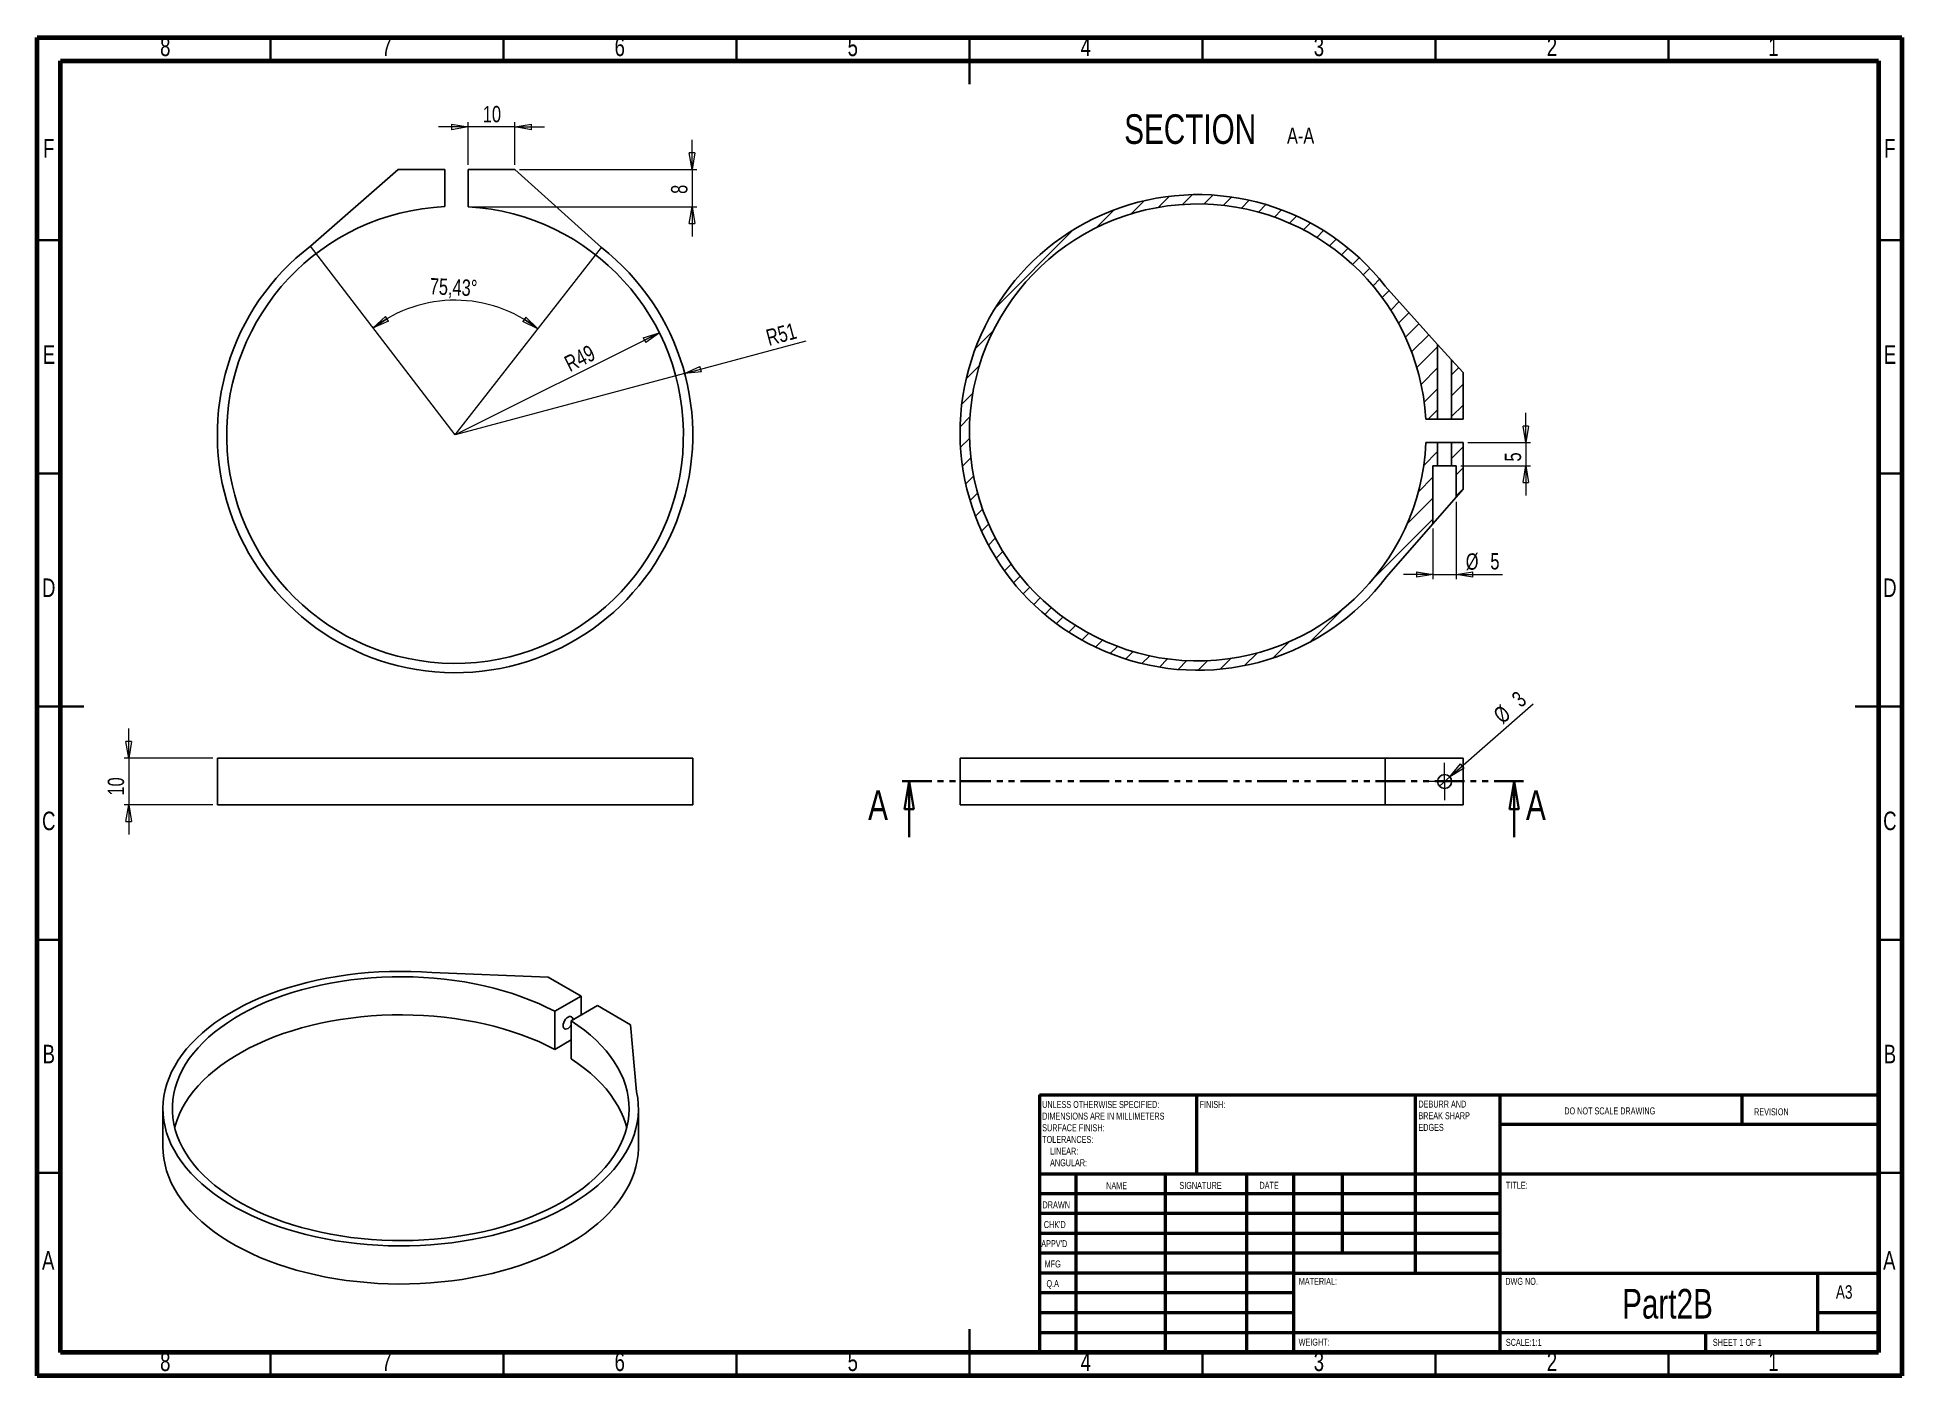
# Model space of a CAD drawing. Header units: millimetres. Extents: x 15 to 415, y 5 to 292.
import ezdxf

# ---------------------------------------------------------------- set-up
doc = ezdxf.new("R2010")
doc.units = ezdxf.units.MM
doc.linetypes.add('PHANTOM', pattern=[12.7, 6.35, -1.27, 1.27, -1.27, 1.27, -1.27])
doc.styles.add('SLDTEXTSTYLE0', font='TXT', dxfattribs={"width": 0.75})
doc.styles.add('SLDTEXTSTYLE1', font='TXT', dxfattribs={"width": 0.686449})
doc.styles.add('SLDTEXTSTYLE2', font='TXT', dxfattribs={"width": 0.6875})
doc.dimstyles.new('SLDDIMSTYLE0', dxfattribs={"dimtxt": 3.5, "dimasz": 3.556, "dimexe": 0, "dimexo": 0.0625, "dimgap": 0.875, "dimtad": 1, "dimrnd": 1e-09, "dimzin": 12, "dimdsep": 46, "dimtxsty": 'SLDTEXTSTYLE0', "dimblk1": 'CLOSED', "dimblk2": 'CLOSED', "dimsah": 1, "dimcen": 0.09, "dimadec": 0, "dimazin": 3, "dimtfac": 1, "dimtmove": 0, "dimatfit": 0, "dimldrblk": 'CLOSED', "dimfxl": 0, "dimfrac": 2, "dimtolj": 1, "dimtzin": 12, "dimarcsym": 0})
doc.dimstyles.new('SLDDIMSTYLE1', dxfattribs={"dimtxt": 3.5, "dimasz": 3.556, "dimexe": 0, "dimexo": 0.0625, "dimgap": 0.875, "dimtad": 1, "dimdec": 4, "dimzin": 12, "dimdsep": 46, "dimtxsty": 'SLDTEXTSTYLE0', "dimblk1": 'CLOSED', "dimblk2": 'CLOSED', "dimsah": 1, "dimcen": 0.09, "dimazin": 3, "dimtfac": 1, "dimtofl": 0, "dimtmove": 0, "dimatfit": 3, "dimldrblk": 'CLOSED', "dimfxl": 0, "dimfrac": 2, "dimtolj": 1, "dimtzin": 12, "dimarcsym": 0})
doc.dimstyles.new('SLDDIMSTYLE2', dxfattribs={"dimtxt": 3.5, "dimasz": 3.556, "dimexe": 0, "dimexo": 0.0625, "dimgap": 0.875, "dimtad": 1, "dimrnd": 1e-09, "dimzin": 12, "dimdsep": 46, "dimtxsty": 'SLDTEXTSTYLE0', "dimblk1": 'CLOSED', "dimblk2": 'CLOSED', "dimsah": 1, "dimcen": 0, "dimadec": 0, "dimazin": 3, "dimtfac": 1, "dimtofl": 0, "dimtmove": 0, "dimatfit": 3, "dimldrblk": 'CLOSED', "dimfxl": 0, "dimfrac": 2, "dimtolj": 1, "dimtzin": 12, "dimarcsym": 0})
doc.dimstyles.new('SLDDIMSTYLE3', dxfattribs={"dimtxt": 3.5, "dimasz": 3.556, "dimexe": 0, "dimexo": 0.0625, "dimgap": 0.875, "dimtad": 1, "dimrnd": 1e-09, "dimzin": 12, "dimdsep": 46, "dimtxsty": 'SLDTEXTSTYLE0', "dimblk1": 'NONE', "dimblk2": 'CLOSED', "dimsah": 1, "dimcen": 0, "dimadec": 0, "dimazin": 3, "dimtfac": 1, "dimtmove": 0, "dimatfit": 3, "dimldrblk": 'NONE', "dimfxl": 0, "dimfrac": 2, "dimtolj": 1, "dimtzin": 12, "dimarcsym": 0})

# ---------------------------------------------------------------- blocks, each defined once
blk = doc.blocks.new('SW_NOTE_0')
at = {"color": 0, "linetype": 'Continuous', "lineweight": 0, "char_height": 1.5, "attachment_point": 1, "style": 'SLDTEXTSTYLE0'}
for s, insert in [('UNLESS OTHERWISE SPECIFIED:', (0, 1.93)), ('SURFACE FINISH:', (0, -3.07)), ('DIMENSIONS ARE IN MILLIMETERS', (0, -0.57)), ('TOLERANCES:', (0, -5.57)), ('ANGULAR:', (1.69, -10.57)), ('LINEAR:', (1.69, -8.07))]:
    blk.add_mtext(s, dxfattribs=dict(at, insert=insert))
blk = doc.blocks.new('SW_NOTE_1')
at = {"color": 0, "linetype": 'Continuous', "lineweight": 0, "char_height": 1.5, "attachment_point": 1, "style": 'SLDTEXTSTYLE0'}
for s, insert in [('DEBURR AND', (0, 1.93)), ('BREAK SHARP', (0, -0.57)), ('EDGES', (0, -3.07))]:
    blk.add_mtext(s, dxfattribs=dict(at, insert=insert))
blk = doc.blocks.new('_Closed')
at = {"color": 0, "linetype": 'ByBlock', "lineweight": -2}
for p, q in [((-1, 0.166667), (0, 0)), ((-1, 0.166667), (-1, -0.166667)), ((0, 0), (-1, -0.166667)), ((0, 0), (-1, 0))]:
    blk.add_line(p, q, dxfattribs=at)
blk = doc.blocks.new('_D')
at = {"color": 7, "linetype": 'Continuous', "lineweight": 18}
for p, q in [((34.62, 137.43), (34.62, 143.78)), ((52.63, 137.43), (33.62, 137.43)), ((34.62, 137.43), (34.62, 127.43)), ((52.63, 127.43), (33.62, 127.43)), ((34.62, 127.43), (34.62, 121.08))]:
    blk.add_line(p, q, dxfattribs=at)
at = {"color": 7, "linetype": 'Continuous', "lineweight": 18, "xscale": 3.556, "yscale": 3.556}
for p, rotation in [((34.62, 137.43, 2.98), 270.0000000000004), ((34.62, 127.43, 2.98), 90.0000000000004)]:
    blk.add_blockref('_Closed', p, dxfattribs=dict(at, rotation=rotation))
at = {"color": 7, "linetype": 'Continuous', "lineweight": 18, "insert": (30.11, 129.42), "char_height": 3.5, "attachment_point": 1, "rotation": 90, "style": 'SLDTEXTSTYLE0'}
blk.add_mtext('10', dxfattribs=at)
blk = doc.blocks.new('_D_1')
at = {"color": 7, "linetype": 'Continuous', "lineweight": 18}
blk.add_arc((104.63, 206.75), 28.89, 52.004, 127.4374, dxfattribs=at)
at = {"color": 7, "linetype": 'Continuous', "lineweight": 18, "xscale": 3.556, "yscale": 3.556}
for p, rotation in [((87.07, 229.69), 213.928604182473), ((122.41, 229.52), 325.5127839177521)]:
    blk.add_blockref('_Closed', p, dxfattribs=dict(at, rotation=rotation))
at = {"color": 7, "linetype": 'Continuous', "lineweight": 18, "insert": (99.3, 240.41), "char_height": 3.5, "attachment_point": 1, "rotation": 357.5673, "style": 'SLDTEXTSTYLE0'}
blk.add_mtext('75,43°', dxfattribs=at)
blk = doc.blocks.new('_D_2')
at = {"color": 7, "linetype": 'Continuous', "lineweight": 18}
blk.add_line((148.46, 228.66), (104.63, 206.75), dxfattribs=at)
at = {"color": 7, "linetype": 'Continuous', "lineweight": 18, "xscale": 3.556, "yscale": 3.556, "rotation": 26.55378790947108}
blk.add_blockref('_Closed', (148.46, 228.66, -5), dxfattribs=at)
at = {"color": 7, "linetype": 'Continuous', "lineweight": 18, "insert": (127.71, 223.32), "char_height": 3.5, "attachment_point": 1, "rotation": 26.5538, "style": 'SLDTEXTSTYLE0'}
blk.add_mtext('R49', dxfattribs=at)
blk = doc.blocks.new('_D_3')
at = {"color": 7, "linetype": 'Continuous', "lineweight": 18}
for q in [(179.96, 226.94), (104.63, 206.75)]:
    blk.add_line((153.89, 219.95), q, dxfattribs=at)
at = {"color": 7, "linetype": 'Continuous', "lineweight": 18, "xscale": 3.556, "yscale": 3.556, "rotation": 195.0000000000004}
blk.add_blockref('_Closed', (153.89, 219.95, -5), dxfattribs=at)
at = {"color": 7, "linetype": 'Continuous', "lineweight": 18, "insert": (171.06, 229.22), "char_height": 3.5, "attachment_point": 1, "rotation": 15, "style": 'SLDTEXTSTYLE0'}
blk.add_mtext('R51', dxfattribs=at)
blk = doc.blocks.new('_D_4')
at = {"color": 7, "linetype": 'Continuous', "lineweight": 18}
for p, q in [((107.45, 272.79), (101.1, 272.79)), ((107.45, 264.67), (107.45, 273.79)), ((117.45, 272.79), (107.45, 272.79)), ((117.45, 264.67), (117.45, 273.79)), ((117.45, 272.79), (123.8, 272.79))]:
    blk.add_line(p, q, dxfattribs=at)
at = {"color": 7, "linetype": 'Continuous', "lineweight": 18, "xscale": 3.556, "yscale": 3.556}
blk.add_blockref('_Closed', (107.45, 272.79, -5), dxfattribs=at)
at = {"color": 7, "linetype": 'Continuous', "lineweight": 18, "xscale": 3.556, "yscale": 3.556, "rotation": 180.0000000000004}
blk.add_blockref('_Closed', (117.45, 272.79, -5), dxfattribs=at)
at = {"color": 7, "linetype": 'Continuous', "lineweight": 18, "insert": (110.59, 277.3), "char_height": 3.5, "attachment_point": 1, "style": 'SLDTEXTSTYLE0'}
blk.add_mtext('10', dxfattribs=at)
blk = doc.blocks.new('_D_5')
at = {"color": 7, "linetype": 'Continuous', "lineweight": 18}
for p, q in [((155.48, 263.67), (155.48, 270.02)), ((118.45, 263.67), (156.48, 263.67)), ((155.48, 263.67), (155.48, 255.67)), ((108.45, 255.67), (156.48, 255.67)), ((155.48, 255.67), (155.48, 249.32))]:
    blk.add_line(p, q, dxfattribs=at)
at = {"color": 7, "linetype": 'Continuous', "lineweight": 18, "xscale": 3.556, "yscale": 3.556}
for p, rotation in [((155.48, 263.67, -5), 270.0000000000004), ((155.48, 255.67, -5), 90.0000000000004)]:
    blk.add_blockref('_Closed', p, dxfattribs=dict(at, rotation=rotation))
at = {"color": 7, "linetype": 'Continuous', "lineweight": 18, "insert": (150.97, 258.45), "char_height": 3.5, "attachment_point": 1, "rotation": 90, "style": 'SLDTEXTSTYLE0'}
blk.add_mtext('8', dxfattribs=at)
blk = doc.blocks.new('_D_6')
at = {"color": 7, "linetype": 'Continuous', "lineweight": 18}
for q in [(335.94, 149.06), (315.8, 131.44)]:
    blk.add_line((318.06, 133.42), q, dxfattribs=at)
at = {"color": 7, "linetype": 'Continuous', "lineweight": 18, "xscale": 3.556, "yscale": 3.556, "rotation": 221.1837431958276}
blk.add_blockref('_Closed', (318.06, 133.42), dxfattribs=at)
at = {"color": 7, "linetype": 'Continuous', "lineweight": 18, "char_height": 3.5, "attachment_point": 1, "rotation": 41.1837, "style": 'SLDTEXTSTYLE0'}
for s, insert in [('%%c', (327.06, 147.26)), ('3', (331, 150.77))]:
    blk.add_mtext(s, dxfattribs=dict(at, insert=insert))
blk = doc.blocks.new('_None')
blk = doc.blocks.new('SW_CENTERMARKSYMBOL_0')
at = {"color": 0, "linetype": 'Continuous', "lineweight": 0}
for p, q in [((0, 2.5), (0, 4)), ((-2.5, 0), (-4, 0)), ((0, 0), (-2.5, 0)), ((0, 0), (0, 2.5)), ((0, 0), (0, -2.5)), ((0, 0), (2.5, 0)), ((2.5, 0), (4, 0)), ((0, -2.5), (0, -4))]:
    blk.add_line(p, q, dxfattribs=at)
blk = doc.blocks.new('_D_7')
at = {"color": 7, "linetype": 'Continuous', "lineweight": 18}
for p, q in [((319.43, 192.39), (319.43, 175.83)), ((314.43, 186.67), (314.43, 175.83)), ((314.43, 176.83), (308.08, 176.83)), ((314.43, 176.83), (319.43, 176.83)), ((319.43, 176.83), (329.33, 176.83))]:
    blk.add_line(p, q, dxfattribs=at)
at = {"color": 7, "linetype": 'Continuous', "lineweight": 18, "xscale": 3.556, "yscale": 3.556}
blk.add_blockref('_Closed', (314.43, 176.83, 7.3), dxfattribs=at)
at = {"color": 7, "linetype": 'Continuous', "lineweight": 18, "xscale": 3.556, "yscale": 3.556, "rotation": 180.0000000000006}
blk.add_blockref('_Closed', (319.43, 176.83, 7.3), dxfattribs=at)
at = {"color": 7, "linetype": 'Continuous', "lineweight": 18, "char_height": 3.5, "attachment_point": 1, "style": 'SLDTEXTSTYLE0'}
for s, insert in [('%%c', (321.47, 181.35)), ('5', (326.75, 181.4))]:
    blk.add_mtext(s, dxfattribs=dict(at, insert=insert))
blk = doc.blocks.new('_D_8')
at = {"color": 7, "linetype": 'Continuous', "lineweight": 18}
for p, q in [((334.36, 205.11), (334.36, 211.46)), ((321.93, 205.11), (335.36, 205.11)), ((334.36, 205.11), (334.36, 200.11)), ((320.43, 200.11), (335.36, 200.11)), ((334.36, 200.11), (334.36, 193.76))]:
    blk.add_line(p, q, dxfattribs=at)
at = {"color": 7, "linetype": 'Continuous', "lineweight": 18, "xscale": 3.556, "yscale": 3.556}
for p, rotation in [((334.36, 205.11, 7.3), 270.0000000000007), ((334.36, 200.11, 7.3), 90.00000000000077)]:
    blk.add_blockref('_Closed', p, dxfattribs=dict(at, rotation=rotation))
at = {"color": 7, "linetype": 'Continuous', "lineweight": 18, "insert": (329.84, 201.05), "char_height": 3.5, "attachment_point": 1, "rotation": 90, "style": 'SLDTEXTSTYLE0'}
blk.add_mtext('5', dxfattribs=at)
blk = doc.blocks.new('SW_NOTE_2')
at = {"color": 0, "linetype": 'Continuous', "lineweight": 0, "attachment_point": 2, "style": 'SLDTEXTSTYLE0'}
for s, insert, char_height in [('SECTION', (17.36, 8.19), 6.35), ('A-A', (41.06, 5.35), 3.5)]:
    blk.add_mtext(s, dxfattribs=dict(at, insert=insert, char_height=char_height))

msp = doc.modelspace()

# ---------------------------------------------------------------- hatches: boundary and pattern name
at = {"linetype": 'Continuous', "lineweight": 18}
h = msp.add_hatch(dxfattribs=at)
h.set_pattern_fill('ANSI31', style=0)
edge = h.paths.add_edge_path(flags=0)
edge.add_line((312.90053, 210.10527), (315.43343, 210.10527))
edge.add_line((315.43343, 210.10527), (315.43343, 226.17714))
edge.add_line((315.43343, 226.17714), (304.17233, 238.68395))
edge.add_arc((263.98159, 207.28803), 51, 37.9959872, 322.5626247)
edge.add_line((304.47652, 176.28544), (314.43324, 187.67211))
edge.add_line((314.43324, 187.67211), (314.43324, 200.10527))
edge.add_line((314.43324, 200.10527), (315.43343, 200.10527))
edge.add_line((315.43343, 200.10527), (315.43343, 205.10527))
edge.add_line((315.43343, 205.10527), (312.93294, 205.10527))
edge.add_arc((263.98159, 207.28803), 49, 3.2960196, 357.446849, ccw=False)
h = msp.add_hatch(dxfattribs=at)
h.set_pattern_fill('ANSI31', style=0)
h.paths.add_polyline_path([(320.90053, 210.10527), (320.90053, 220.10527), (318.43245, 222.84637), (318.43245, 210.10527)], flags=0)
h = msp.add_hatch(dxfattribs=at)
h.set_pattern_fill('ANSI31', style=0)
h.paths.add_polyline_path([(319.43265, 193.38951), (320.93294, 195.10527), (320.93294, 205.10527), (318.43245, 205.10527), (318.43245, 200.10527), (319.43265, 200.10527)], flags=0)

# ---------------------------------------------------------------- linework, layer by layer
at = {"color": 7, "linetype": 'Continuous', "lineweight": 70}
for p, q in [((15, 5), (15, 292)), ((15, 292), (415, 292)), ((415, 292), (415, 5)), ((20, 10), (20, 287)), ((20, 287), (410, 287)), ((410, 287), (410, 10)), ((410, 10), (20, 10)), ((415, 5), (15, 5))]:
    msp.add_line(p, q, dxfattribs=at)
at = {"color": 7, "linetype": 'Continuous', "lineweight": 35}
for p, q in [((65, 287), (65, 292)), ((115, 287), (115, 292)), ((165, 287), (165, 292)), ((215, 292), (215, 282)), ((215, 287), (215, 292)), ((265, 287), (265, 292)), ((315, 287), (315, 292)), ((365, 287), (365, 292)), ((20, 248.5), (15, 248.5)), ((410, 248.5), (415, 248.5)), ((20, 198.5), (15, 198.5)), ((410, 198.5), (415, 198.5)), ((15, 148.5), (25, 148.5)), ((20, 148.5), (15, 148.5)), ((415, 148.5), (405, 148.5)), ((410, 148.5), (415, 148.5)), ((202.02742, 120.46824), (202.02742, 132.46824)), ((331.88711, 120.46824), (331.88711, 132.46824)), ((20, 98.5), (15, 98.5)), ((410, 98.5), (415, 98.5)), ((20, 48.5), (15, 48.5)), ((410, 48.5), (415, 48.5)), ((215, 5), (215, 15)), ((65, 10), (65, 5)), ((115, 10), (115, 5)), ((165, 10), (165, 5)), ((215, 10), (215, 5)), ((265, 10), (265, 5)), ((315, 10), (315, 5)), ((365, 10), (365, 5))]:
    msp.add_line(p, q, dxfattribs=at)
at = {"color": 7, "linetype": 'Continuous', "lineweight": 25}
for p, q in [((92.4463, 263.70474), (73.62647, 247.24831)), ((102.4463, 263.70474), (92.4463, 263.70474)), ((102.4463, 255.70474), (102.4463, 263.70474)), ((107.4463, 263.67233), (107.4463, 255.67233)), ((117.4463, 263.67233), (107.4463, 263.67233)), ((136.02498, 246.94413), (117.4463, 263.67233)), ((304.17233, 238.68395), (315.43343, 226.17714)), ((315.43343, 210.10527), (315.43343, 226.17714)), ((318.43245, 222.84637), (315.43343, 226.17714)), ((318.43245, 222.84637), (318.43245, 210.10527)), ((318.43245, 222.84637), (320.90053, 220.10527)), ((320.90053, 220.10527), (320.90053, 210.10527)), ((315.43343, 210.10527), (312.90053, 210.10527)), ((315.43343, 210.10527), (318.43245, 210.10527)), ((320.90053, 210.10527), (318.43245, 210.10527)), ((312.93294, 205.10527), (315.43343, 205.10527)), ((315.43343, 200.10527), (315.43343, 205.10527)), ((318.43245, 205.10527), (315.43343, 205.10527)), ((318.43245, 205.10527), (318.43245, 200.10527)), ((318.43245, 205.10527), (320.93294, 205.10527)), ((320.93294, 205.10527), (320.93294, 195.10527)), ((314.43324, 200.10527), (315.43343, 200.10527)), ((314.43324, 187.67211), (314.43324, 200.10527)), ((315.43343, 200.10527), (318.43245, 200.10527)), ((318.43245, 200.10527), (319.43265, 200.10527)), ((319.43265, 200.10527), (319.43265, 193.38951)), ((314.43324, 187.67211), (319.43265, 193.38951)), ((320.93294, 195.10527), (319.43265, 193.38951)), ((314.43324, 187.67211), (304.47652, 176.28544)), ((53.62906, 137.42991), (53.62906, 127.42991)), ((53.62906, 137.42991), (155.62906, 137.42991)), ((155.62906, 127.42991), (155.62906, 137.42991)), ((212.98159, 137.42991), (212.98159, 127.42991)), ((212.98159, 137.42991), (304.17233, 137.42991)), ((304.17233, 127.42991), (304.17233, 137.42991)), ((304.17233, 137.42991), (320.90053, 137.42991)), ((320.90053, 127.42991), (320.90053, 137.42991)), ((320.90053, 137.42991), (320.93294, 137.42991)), ((320.93294, 127.42991), (320.93294, 137.42991)), ((53.62906, 127.42991), (155.62906, 127.42991)), ((212.98159, 127.42991), (304.17233, 127.42991)), ((304.17233, 127.42991), (320.90053, 127.42991)), ((320.90053, 127.42991), (320.93294, 127.42991)), ((124.62043, 90.49141), (99.67635, 91.45616)), ((131.6915, 86.40937), (124.62043, 90.49141)), ((126.03465, 83.14374), (131.6915, 86.40937)), ((135.20411, 84.35512), (129.54726, 81.08949)), ((131.6915, 82.32733), (131.6915, 86.40937)), ((142.27518, 80.27308), (135.20411, 84.35512)), ((126.03465, 74.97833), (126.03465, 83.14374)), ((129.54726, 72.92408), (129.54726, 81.08949)), ((143.58367, 65.86067), (142.27518, 80.27308)), ((126.03465, 74.97833), (129.54726, 77.00612)), ((41.96425, 62.27058), (41.96425, 54.10518)), ((143.96425, 54.10518), (143.96425, 62.27058))]:
    msp.add_line(p, q, dxfattribs=at)
at = {"color": 7, "linetype": 'Continuous', "lineweight": 18}
for q in [(73.62647, 247.24831), (136.02498, 246.94413)]:
    msp.add_line((104.62906, 206.75338), q, dxfattribs=at)
at = {"color": 7, "linetype": 'PHANTOM', "lineweight": 35}
msp.add_line((333.88711, 132.46824), (200.02742, 132.46824), dxfattribs=at)
at = {"color": 7, "linetype": 'Continuous', "lineweight": 50}
for p, q in [((230, 65.25), (410, 65.25)), ((230, 65.25), (230, 10)), ((263.8, 48.25), (263.8, 65.25)), ((310.6, 65.25), (310.6, 27)), ((328.8, 65.25), (328.8, 10)), ((380.8, 58.875), (380.8, 65.25)), ((410, 58.875), (328.8, 58.875)), ((410, 48.25), (230, 48.25)), ((237.8, 48.25), (237.8, 10)), ((256.99095, 48.25), (256.99095, 10)), ((274.39893, 48.25), (274.39893, 10)), ((284.6, 10), (284.6, 48.25)), ((295, 31.25), (295, 48.25)), ((328.8, 44), (230, 44)), ((328.8, 39.75), (230, 39.75)), ((328.8, 35.5), (230, 35.5)), ((328.8, 31.25), (230, 31.25)), ((284.6, 27), (230, 27)), ((284.6, 27), (410, 27)), ((397, 14.25), (397, 27)), ((284.6, 22.74993), (230, 22.74993)), ((284.6, 18.5), (230, 18.5)), ((410, 18.5), (397, 18.5)), ((230, 14.25), (410, 14.25)), ((373, 10), (373, 14.25))]:
    msp.add_line(p, q, dxfattribs=at)
at = {"color": 7, "linetype": 'Continuous', "lineweight": 25, "flags": 128}
for points in [[(99.67635, 91.45616), (97.40827, 91.60027), (95.1313, 91.68567), (92.84999, 91.71218), (90.56891, 91.67977), (88.29262, 91.58848), (86.02569, 91.43851), (83.77264, 91.23015), (81.538, 90.96382), (79.32622, 90.64006), (77.14175, 90.2595), (74.98894, 89.82293), (72.87212, 89.3312), (70.79552, 88.7853), (68.76329, 88.18632), (66.77951, 87.53548), (64.84814, 86.83405), (62.97305, 86.08346), (61.158, 85.2852), (59.40661, 84.44087), (57.7224, 83.55217), (56.10873, 82.62086), (54.56884, 81.64882), (53.1058, 80.63799), (51.72255, 79.59039), (50.42185, 78.50812), (49.20631, 77.39335), (48.07837, 76.24831), (47.04027, 75.07529), (46.0941, 73.87663), (45.24175, 72.65475), (44.48493, 71.41207), (43.82515, 70.1511), (43.26373, 68.87436), (42.8018, 67.58439), (42.44028, 66.28379), (42.17989, 64.97516), (42.02117, 63.66111), (41.96441, 62.34428), (42.00975, 61.0273), (42.15708, 59.71281), (42.40611, 58.40344), (42.75635, 57.10181), (43.20708, 55.81053), (43.75742, 54.53217), (44.40626, 53.26931), (45.1523, 52.02447), (45.99404, 50.80013), (46.92981, 49.59876), (47.95772, 48.42275), (49.07572, 47.27447), (50.28158, 46.1562), (51.57287, 45.07018), (52.94702, 44.0186), (54.40128, 43.00355), (55.93272, 42.02707), (57.53829, 41.09111), (59.21478, 40.19755), (60.95882, 39.34817), (62.76693, 38.54468), (64.63548, 37.78868), (66.56075, 37.08168), (68.53886, 36.42511), (70.56587, 35.82027), (72.63771, 35.26838), (74.75024, 34.77054), (76.89923, 34.32774), (79.08038, 33.94088), (81.28932, 33.61073), (83.52163, 33.33795), (85.77284, 33.12308), (88.03844, 32.96656), (90.31391, 32.86869), (92.59468, 32.82968), (94.87619, 32.84961), (97.15388, 32.92842), (99.42318, 33.06597), (101.67954, 33.26198), (103.91847, 33.51606), (106.13546, 33.8277), (108.32609, 34.19627), (110.48597, 34.62104), (112.61078, 35.10115), (114.69626, 35.63565), (116.73824, 36.22347), (118.73263, 36.86343), (120.67544, 37.55424), (122.56278, 38.29453), (124.39087, 39.08281), (126.15605, 39.91751), (127.85479, 40.79695), (129.48369, 41.71938), (131.03949, 42.68294), (132.51907, 43.68572), (133.91948, 44.72569), (135.2379, 45.80079), (136.4717, 46.90885), (137.61842, 48.04767), (138.67574, 49.21495), (139.64157, 50.40837), (140.51396, 51.62553), (141.29117, 52.864), (141.97165, 54.1213), (142.55402, 55.39492), (143.03713, 56.68229), (143.42, 57.98086), (143.70188, 59.288), (143.8822, 60.60112), (143.96059, 61.91759), (143.9369, 63.23475), (143.81118, 64.54999), (143.58367, 65.86067)], [(129.54726, 81.08949), (131.00097, 80.10315), (132.37495, 79.07944), (133.66633, 78.0205), (134.87239, 76.92855), (135.99062, 75.80587), (137.01867, 74.65483), (137.95438, 73.47783), (138.79579, 72.27733), (139.54114, 71.05587), (140.18886, 69.81599), (140.7376, 68.56029), (141.18621, 67.29141), (141.53375, 66.01201), (141.77949, 64.72477), (141.92291, 63.43238), (141.96371, 62.13756), (141.90181, 60.84301), (141.73734, 59.55146), (141.47064, 58.26561), (141.10228, 56.98815), (140.63301, 55.72176), (140.06384, 54.4691), (139.39594, 53.23279), (138.63073, 52.01543), (137.76979, 50.81955), (136.81495, 49.64769), (135.7682, 48.50227), (134.63173, 47.38572), (133.40792, 46.30036), (132.09935, 45.24848), (130.70875, 44.23228), (129.23903, 43.25388), (127.69329, 42.31534), (126.07475, 41.41863), (124.38682, 40.56562), (122.63302, 39.75811), (120.81704, 38.99778), (118.94268, 38.28623), (117.01387, 37.62496), (115.03466, 37.01534), (113.00918, 36.45865), (110.94169, 35.95607), (108.83652, 35.50864), (106.69808, 35.1173), (104.53085, 34.78287), (102.33938, 34.50606), (100.12826, 34.28745), (97.90213, 34.12748), (95.66565, 34.02651), (93.4235, 33.98473), (91.18039, 34.00224), (88.94102, 34.079), (86.71008, 34.21484), (84.49226, 34.4095), (82.29219, 34.66255), (80.11448, 34.97346), (77.96371, 35.34159), (75.84438, 35.76616), (73.76094, 36.24629), (71.71774, 36.78096), (69.71908, 37.36905), (67.76913, 38.00934), (65.872, 38.70049), (64.03165, 39.44103), (62.25195, 40.22942), (60.53661, 41.06402), (58.88924, 41.94306), (57.3133, 42.8647), (55.81208, 43.82702), (54.38873, 44.828), (53.04623, 45.86554), (51.7874, 46.93746), (50.61487, 48.04152), (49.53111, 49.17541), (48.53839, 50.33674), (47.63878, 51.52309), (46.83417, 52.73196), (46.12625, 53.96082), (45.5165, 55.2071), (45.0062, 56.46819), (44.59642, 57.74144), (44.28802, 59.02418), (44.08164, 60.31372), (43.97772, 61.60737), (43.97648, 62.90241), (44.07791, 64.19612), (44.28181, 65.4858), (44.58774, 66.76874), (44.99507, 68.04225), (45.50295, 69.30366), (46.1103, 70.55033), (46.81586, 71.77965), (47.61814, 72.98903), (48.51547, 74.17596), (49.50596, 75.33792), (50.58754, 76.4725), (51.75794, 77.57731), (53.01471, 78.65004), (54.35522, 79.68844), (55.77664, 80.69033), (57.27601, 81.65361), (58.85019, 82.57627), (60.49586, 83.45636), (62.20959, 84.29205), (63.98778, 85.08159), (65.8267, 85.82331), (67.72251, 86.51567), (69.67122, 87.15721), (71.66875, 87.74658), (73.71092, 88.28256), (75.79344, 88.76402), (77.91195, 89.18995), (80.06201, 89.55946), (82.23911, 89.87177), (84.4387, 90.12623), (86.65615, 90.3223), (88.88683, 90.45958), (91.12605, 90.53777), (93.36912, 90.55672), (95.61135, 90.51637), (97.84802, 90.41683), (100.07446, 90.25829), (102.286, 90.04109), (104.478, 89.76569), (106.64587, 89.43265), (108.78506, 89.04268), (110.89109, 88.5966), (112.95954, 88.09534), (114.98609, 87.53996), (116.96648, 86.9316), (118.89656, 86.27156), (120.77228, 85.56122), (122.58973, 84.80205), (124.34507, 83.99566), (126.03465, 83.14374)], [(44.47731, 58.18788), (44.58774, 58.60333), (44.99507, 59.87684), (45.50295, 61.13825), (46.1103, 62.38492), (46.81586, 63.61424), (47.61814, 64.82363), (48.51547, 66.01055), (49.50596, 67.17251), (50.58754, 68.30709), (51.75794, 69.4119), (53.01471, 70.48463), (54.35522, 71.52303), (55.77664, 72.52492), (57.27601, 73.4882), (58.85019, 74.41086), (60.49586, 75.29095), (62.20959, 76.12665), (63.98778, 76.91618), (65.8267, 77.6579), (67.72251, 78.35026), (69.67122, 78.9918), (71.66875, 79.58117), (73.71092, 80.11715), (75.79344, 80.59861), (77.91195, 81.02454), (80.06201, 81.39405), (82.23911, 81.70636), (84.4387, 81.96082), (86.65615, 82.15689), (88.88683, 82.29417), (91.12605, 82.37236), (93.36912, 82.39131), (95.61135, 82.35097), (97.84802, 82.25142), (100.07446, 82.09288), (102.286, 81.87569), (104.478, 81.60028), (106.64587, 81.26724), (108.78506, 80.87728), (110.89109, 80.4312), (112.95954, 79.92994), (114.98609, 79.37455), (116.96648, 78.7662), (118.89656, 78.10615), (120.77228, 77.39581), (122.58973, 76.63664), (124.34507, 75.83026), (126.03465, 74.97833)], [(129.92373, 81.30616), (129.88759, 81.6023), (129.78163, 81.83653), (129.61307, 81.99289), (129.3934, 82.06072), (129.13759, 82.0354), (128.86307, 81.91866), (128.58855, 81.71845), (128.33274, 81.44842), (128.11307, 81.12696), (127.94451, 80.77598), (127.83855, 80.41941), (127.80241, 80.08155), (127.83855, 79.7854), (127.94451, 79.55117), (128.11307, 79.39481), (128.33274, 79.32698), (128.58855, 79.3523), (128.86307, 79.46904), (129.13759, 79.66925), (129.3934, 79.93929), (129.54726, 80.1529)], [(129.54726, 72.92408), (131.00097, 71.93775), (132.37495, 70.91404), (133.66633, 69.85509), (134.87239, 68.76314), (135.99062, 67.64047), (137.01867, 66.48942), (137.95438, 65.31242), (138.79579, 64.11193), (139.54114, 62.89046), (140.18886, 61.65058), (140.7376, 60.39488), (141.18621, 59.126), (141.4512, 58.18788)], [(41.96425, 54.10518), (42.00975, 52.86189), (42.15708, 51.5474), (42.40611, 50.23803), (42.75635, 48.9364), (43.20708, 47.64512), (43.75742, 46.36677), (44.40626, 45.1039), (45.1523, 43.85906), (45.99404, 42.63473), (46.92981, 41.43335), (47.95772, 40.25735), (49.07572, 39.10906), (50.28158, 37.99079), (51.57287, 36.90478), (52.94702, 35.85319), (54.40128, 34.83814), (55.93272, 33.86166), (57.53829, 32.92571), (59.21478, 32.03214), (60.95882, 31.18277), (62.76693, 30.37927), (64.63548, 29.62327), (66.56075, 28.91627), (68.53886, 28.2597), (70.56587, 27.65486), (72.63771, 27.10297), (74.75024, 26.60513), (76.89923, 26.16233), (79.08038, 25.77547), (81.28932, 25.44532), (83.52163, 25.17254), (85.77284, 24.95767), (88.03844, 24.80115), (90.31391, 24.70328), (92.59468, 24.66428), (94.87619, 24.6842), (97.15388, 24.76301), (99.42318, 24.90057), (101.67954, 25.09658), (103.91847, 25.35065), (106.13546, 25.66229), (108.32609, 26.03086), (110.48597, 26.45563), (112.61078, 26.93574), (114.69626, 27.47025), (116.73824, 28.05806), (118.73263, 28.69802), (120.67544, 29.38883), (122.56278, 30.12912), (124.39087, 30.9174), (126.15605, 31.7521), (127.85479, 32.63154), (129.48369, 33.55397), (131.03949, 34.51754), (132.51907, 35.52031), (133.91948, 36.56029), (135.2379, 37.63538), (136.4717, 38.74344), (137.61842, 39.88226), (138.67574, 41.04954), (139.64157, 42.24296), (140.51396, 43.46012), (141.29117, 44.69859), (141.97165, 45.95589), (142.55402, 47.22951), (143.03713, 48.51688), (143.42, 49.81545), (143.70188, 51.1226), (143.8822, 52.43572), (143.96059, 53.75218), (143.96425, 54.10518)]]:
    msp.add_lwpolyline(points, dxfattribs=at)
at = {"color": 7, "linetype": 'Continuous', "lineweight": 25}
msp.add_circle((316.93294, 132.42991), 1.5, dxfattribs=at)
for centre, radius, start, end in [((263.98159, 207.28803), 51, 37.9959872, 322.5626247), ((263.98159, 207.28803), 49, 3.2960196, 357.446849), ((104.62906, 206.75338), 49, 92.553151, 86.7039804), ((104.62906, 206.75338), 51, 127.4373753, 52.0040128)]:
    msp.add_arc(centre, radius, start, end, dxfattribs=at)

# ---------------------------------------------------------------- block references
at = {"color": 7, "linetype": 'Continuous', "lineweight": 0}
for name, p in [('SW_NOTE_2', (244.98368, 267.33119)), ('SW_CENTERMARKSYMBOL_0', (316.93294, 132.42991)), ('SW_NOTE_1', (311.30922, 62.06949)), ('SW_NOTE_0', (230.59367, 61.98737))]:
    msp.add_blockref(name, p, dxfattribs=at)
at = {"color": 7, "linetype": 'Continuous', "lineweight": 35, "xscale": 6, "yscale": 6, "rotation": 90.0000000000004}
for p in [(202.02742, 132.46824), (331.88711, 132.46824)]:
    msp.add_blockref('_Closed', p, dxfattribs=at)

# ---------------------------------------------------------------- texts
at = {"color": 7, "linetype": 'Continuous', "lineweight": 0}
for s, insert, char_height, attachment_point, style in [('8', (42.46004, 291.96538), 3.96875, 2, 'SLDTEXTSTYLE0'), ('6', (139.96004, 291.96538), 3.96875, 2, 'SLDTEXTSTYLE0'), ('3', (289.96004, 291.96538), 3.96875, 2, 'SLDTEXTSTYLE0'), ('2', (339.96004, 291.96538), 3.96875, 2, 'SLDTEXTSTYLE0'), ('7', (89.96004, 291.96538), 3.96875, 2, 'SLDTEXTSTYLE0'), ('5', (189.96004, 291.96538), 3.96875, 2, 'SLDTEXTSTYLE0'), ('4', (239.96004, 291.96538), 3.96875, 2, 'SLDTEXTSTYLE0'), ('1', (387.46004, 291.96538), 3.96875, 2, 'SLDTEXTSTYLE0'), ('F', (17.45774, 270.21538), 3.96875, 2, 'SLDTEXTSTYLE0'), ('F', (412.45774, 270.21538), 3.96875, 2, 'SLDTEXTSTYLE0'), ('E', (17.50781, 225.96538), 3.96875, 2, 'SLDTEXTSTYLE0'), ('E', (412.50781, 225.96538), 3.96875, 2, 'SLDTEXTSTYLE0'), ('D', (17.45269, 175.96538), 3.96875, 2, 'SLDTEXTSTYLE0'), ('D', (412.45269, 175.96538), 3.96875, 2, 'SLDTEXTSTYLE0'), ('C', (17.45866, 125.96538), 3.96875, 2, 'SLDTEXTSTYLE0'), ('C', (412.45866, 125.96538), 3.96875, 2, 'SLDTEXTSTYLE0'), ('B', (17.4706, 75.96538), 3.96875, 2, 'SLDTEXTSTYLE0'), ('B', (412.4706, 75.96538), 3.96875, 2, 'SLDTEXTSTYLE0'), ('FINISH:', (264.37129, 63.91927), 1.5, 1, 'SLDTEXTSTYLE0'), ('DO NOT SCALE DRAWING', (342.61464, 62.53299), 1.5, 1, 'SLDTEXTSTYLE0'), ('REVISION', (383.32758, 62.33491), 1.5, 1, 'SLDTEXTSTYLE0'), ('NAME', (244.32224, 46.50148), 1.5, 1, 'SLDTEXTSTYLE0'), ('SIGNATURE', (260.03359, 46.56176), 1.5, 1, 'SLDTEXTSTYLE0'), ('DATE', (277.2147, 46.57618), 1.5, 1, 'SLDTEXTSTYLE0'), ('TITLE:', (330.09016, 46.57618), 1.5, 1, 'SLDTEXTSTYLE0'), ('DRAWN', (230.64336, 42.38478), 1.5, 1, 'SLDTEXTSTYLE1'), ("CHK'D", (230.93922, 38.16185), 1.5, 1, 'SLDTEXTSTYLE0'), ("APPV'D", (230.40172, 34.06587), 1.5, 1, 'SLDTEXTSTYLE0'), ('A', (17.33969, 31.71538), 3.96875, 2, 'SLDTEXTSTYLE0'), ('MFG', (231.12401, 29.71578), 1.5, 1, 'SLDTEXTSTYLE0'), ('A', (412.33969, 31.71538), 3.96875, 2, 'SLDTEXTSTYLE0'), ('Q.A', (231.50904, 25.50466), 1.5, 1, 'SLDTEXTSTYLE0'), ('MATERIAL:', (285.64586, 25.98606), 1.5, 1, 'SLDTEXTSTYLE0'), ('DWG NO.', (329.953, 25.98606), 1.5, 1, 'SLDTEXTSTYLE0'), ('A3', (400.87116, 24.40639), 2.910417, 1, 'SLDTEXTSTYLE0'), ('Part2B', (364.74959, 23.60691), 6.35, 2, 'SLDTEXTSTYLE0'), ('WEIGHT:', (285.61781, 12.94931), 1.4986, 1, 'SLDTEXTSTYLE0'), ('SCALE:1:1', (330.07397, 12.90009), 1.5, 1, 'SLDTEXTSTYLE0'), ('SHEET 1 OF 1', (374.47829, 12.90009), 1.5, 1, 'SLDTEXTSTYLE2'), ('8', (42.46004, 9.96538), 3.96875, 2, 'SLDTEXTSTYLE0'), ('7', (89.96004, 9.96538), 3.96875, 2, 'SLDTEXTSTYLE0'), ('6', (139.96004, 9.96538), 3.96875, 2, 'SLDTEXTSTYLE0'), ('5', (189.96004, 9.96538), 3.96875, 2, 'SLDTEXTSTYLE0'), ('4', (239.96004, 9.96538), 3.96875, 2, 'SLDTEXTSTYLE0'), ('3', (289.96004, 9.96538), 3.96875, 2, 'SLDTEXTSTYLE0'), ('2', (339.96004, 9.96538), 3.96875, 2, 'SLDTEXTSTYLE0'), ('1', (387.46004, 9.96538), 3.96875, 2, 'SLDTEXTSTYLE0')]:
    msp.add_mtext(s, dxfattribs=dict(at, insert=insert, char_height=char_height, attachment_point=attachment_point, style=style))
at = {"color": 7, "linetype": 'Continuous', "char_height": 6.35, "attachment_point": 1, "style": 'SLDTEXTSTYLE0'}
for insert in [(193.25697, 130.55454), (334.39295, 130.55454)]:
    msp.add_mtext('A', dxfattribs=dict(at, insert=insert))

# ---------------------------------------------------------------- dimensions: what is measured, and where the dimension line sits
at = {"color": 7, "linetype": 'Continuous', "lineweight": 18}
dim = msp.add_linear_dim(base=(107.4463, 272.78889), p1=(117.4463, 263.67233), p2=(107.4463, 263.67233), dimstyle='SLDDIMSTYLE0', dxfattribs=at)
dim.commit()
dim.dimension.update_dxf_attribs({"geometry": '_D_4', "text_midpoint": (113.17265, 272.78889), "dimtype": 160})
for base, p1, p2, picture, middle in [((155.48074, 255.67233), (117.4463, 263.67233), (107.4463, 255.67233), '_D_5', (155.48074, 259.74005)), ((334.35577, 200.10527), (320.93294, 205.10527), (319.43265, 200.10527), '_D_8', (334.35577, 202.34676)), ((34.61855, 127.42991), (53.62906, 137.42991), (53.62906, 127.42991), '_D', (34.61855, 132.00948))]:
    dim = msp.add_linear_dim(base=base, p1=p1, p2=p2, angle=90, dimstyle='SLDDIMSTYLE0', dxfattribs=at)
    dim.commit()
    dim.dimension.update_dxf_attribs({"geometry": picture, "text_midpoint": middle, "dimtype": 160})
dim = msp.add_angular_dim_2l(base=(104.76988, 235.64121), line1=((136.02498, 246.94413), (104.62906, 206.75338)), line2=((73.62647, 247.24831), (104.62906, 206.75338)), dimstyle='SLDDIMSTYLE1', dxfattribs=at)
dim.commit()
dim.dimension.update_dxf_attribs({"geometry": '_D_1', "text_midpoint": (105.85524, 235.61552), "dimtype": 162})
for mpoint, picture, middle in [((153.89128, 219.95315), '_D_3', (176.14132, 225.91504)), ((148.4603, 228.65823), '_D_2', (133.40619, 221.13488))]:
    dim = msp.add_radius_dim(center=(104.62906, 206.75338), mpoint=mpoint, dimstyle='SLDDIMSTYLE2', dxfattribs=at)
    dim.commit()
    dim.dimension.update_dxf_attribs({"geometry": picture, "text_midpoint": middle, "dimtype": 164})
dim = msp.add_linear_dim(base=(319.43265, 176.83353), p1=(314.43324, 187.67211), p2=(319.43265, 193.38951), text='%%c<>', dimstyle='SLDDIMSTYLE0', dxfattribs=at)
dim.commit()
dim.dimension.update_dxf_attribs({"geometry": '_D_7', "text_midpoint": (325.40014, 176.83353), "dimtype": 160})
dim = msp.add_diameter_dim_2p(p1=(315.80404, 131.4422), p2=(318.06185, 133.41763), dimstyle='SLDDIMSTYLE3', dxfattribs=at)
dim.commit()
dim.dimension.update_dxf_attribs({"geometry": '_D_6', "text_midpoint": (333.11335, 146.58668), "dimtype": 163})

doc.saveas('drawing.dxf')
